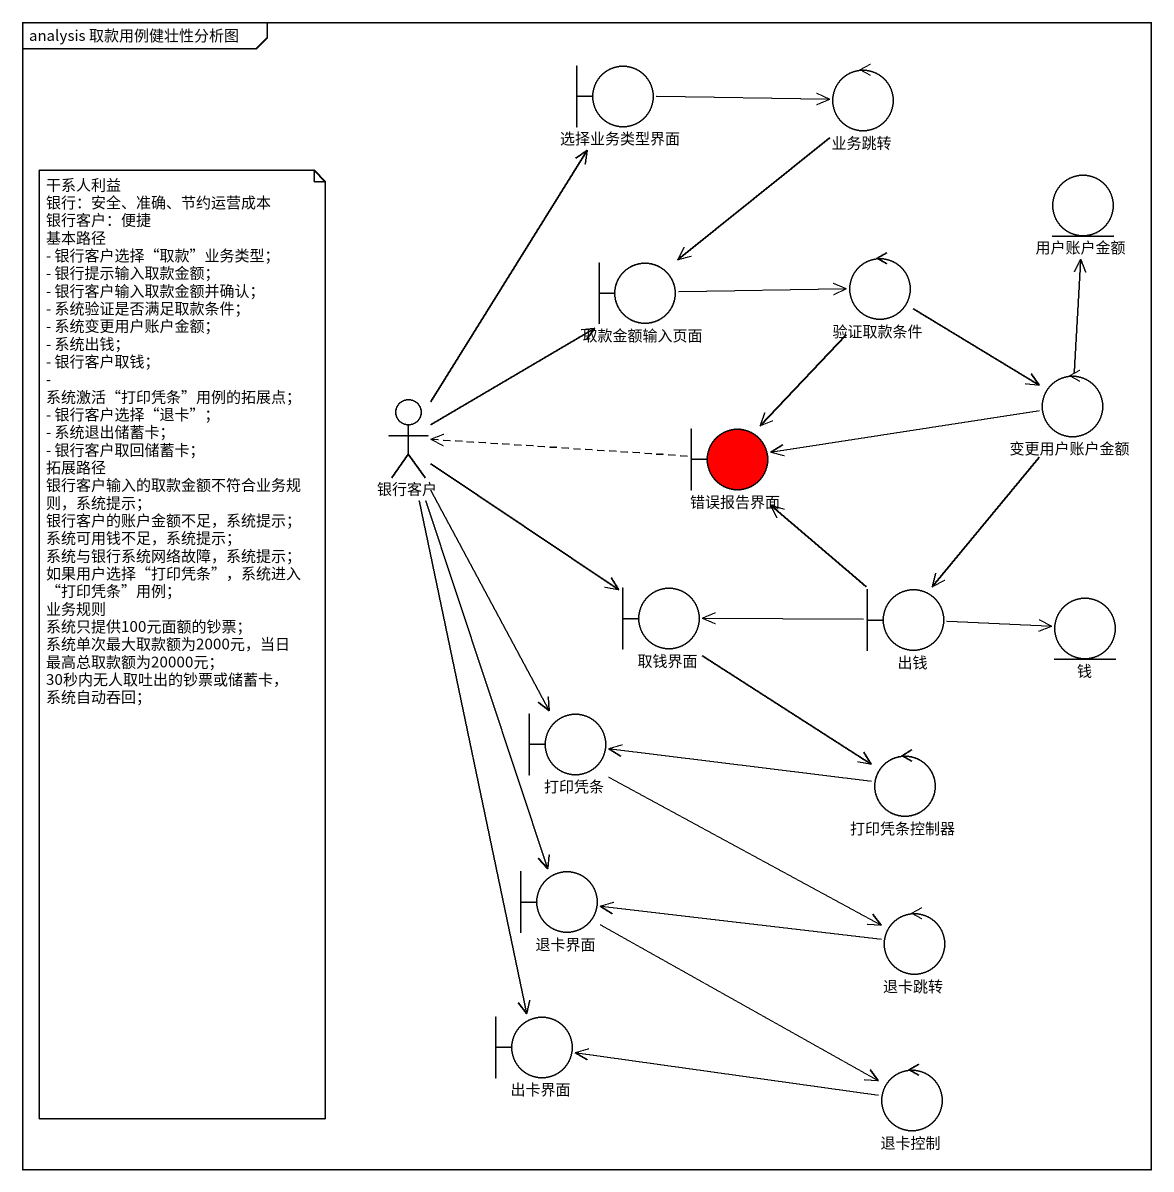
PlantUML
@startuml
mainframe analysis 取款用例健壮性分析图
boundary 选择业务类型界面
control 业务跳转
entity 用户账户金额
boundary 取款金额输入页面
control 验证取款条件
actor 银行客户
control 变更用户账户金额
boundary 错误报告界面 #FF0000
boundary 取钱界面
boundary 出钱
entity 钱
boundary 打印凭条
control 打印凭条控制器
boundary 退卡界面
control 退卡跳转
boundary 出卡界面
control 退卡控制
选择业务类型界面 -right-> 业务跳转
业务跳转 --> 取款金额输入页面
取款金额输入页面 -right-> 验证取款条件
验证取款条件 --> 变更用户账户金额
验证取款条件 --> 错误报告界面
银行客户 -up-> 选择业务类型界面
银行客户 -right-> 取款金额输入页面
银行客户 --> 取钱界面
银行客户 --> 打印凭条
银行客户 --> 退卡界面
银行客户 --> 出卡界面
变更用户账户金额 -up-> 用户账户金额
变更用户账户金额 -left-> 错误报告界面
变更用户账户金额 --> 出钱
错误报告界面 .left.> 银行客户
取钱界面 -right-> 打印凭条控制器
出钱 -up-> 错误报告界面
出钱 -left-> 取钱界面
出钱 -right-> 钱
打印凭条 -right-> 退卡跳转
打印凭条控制器 -left-> 打印凭条
退卡界面 -right-> 退卡控制
退卡跳转 -left-> 退卡界面
退卡控制 -left-> 出卡界面
note as N1
  干系人利益
  银行：安全、准确、节约运营成本
  银行客户：便捷
  基本路径
  - 银行客户选择“取款”业务类型；
  - 银行提示输入取款金额；
  - 银行客户输入取款金额并确认；
  - 系统验证是否满足取款条件；
  - 系统变更用户账户金额；
  - 系统出钱；
  - 银行客户取钱；
  - 系统激活“打印凭条”用例的拓展点；
  - 银行客户选择“退卡”；
  - 系统退出储蓄卡；
  - 银行客户取回储蓄卡；
  拓展路径
  银行客户输入的取款金额不符合业务规则，系统提示；
  银行客户的账户金额不足，系统提示；
  系统可用钱不足，系统提示；
  系统与银行系统网络故障，系统提示；
  如果用户选择“打印凭条”，系统进入“打印凭条”用例；
  业务规则
  系统只提供100元面额的钞票；
  系统单次最大取款额为2000元，当日最高总取款额为20000元；
  30秒内无人取吐出的钞票或储蓄卡，系统自动吞回；
end note
@enduml
